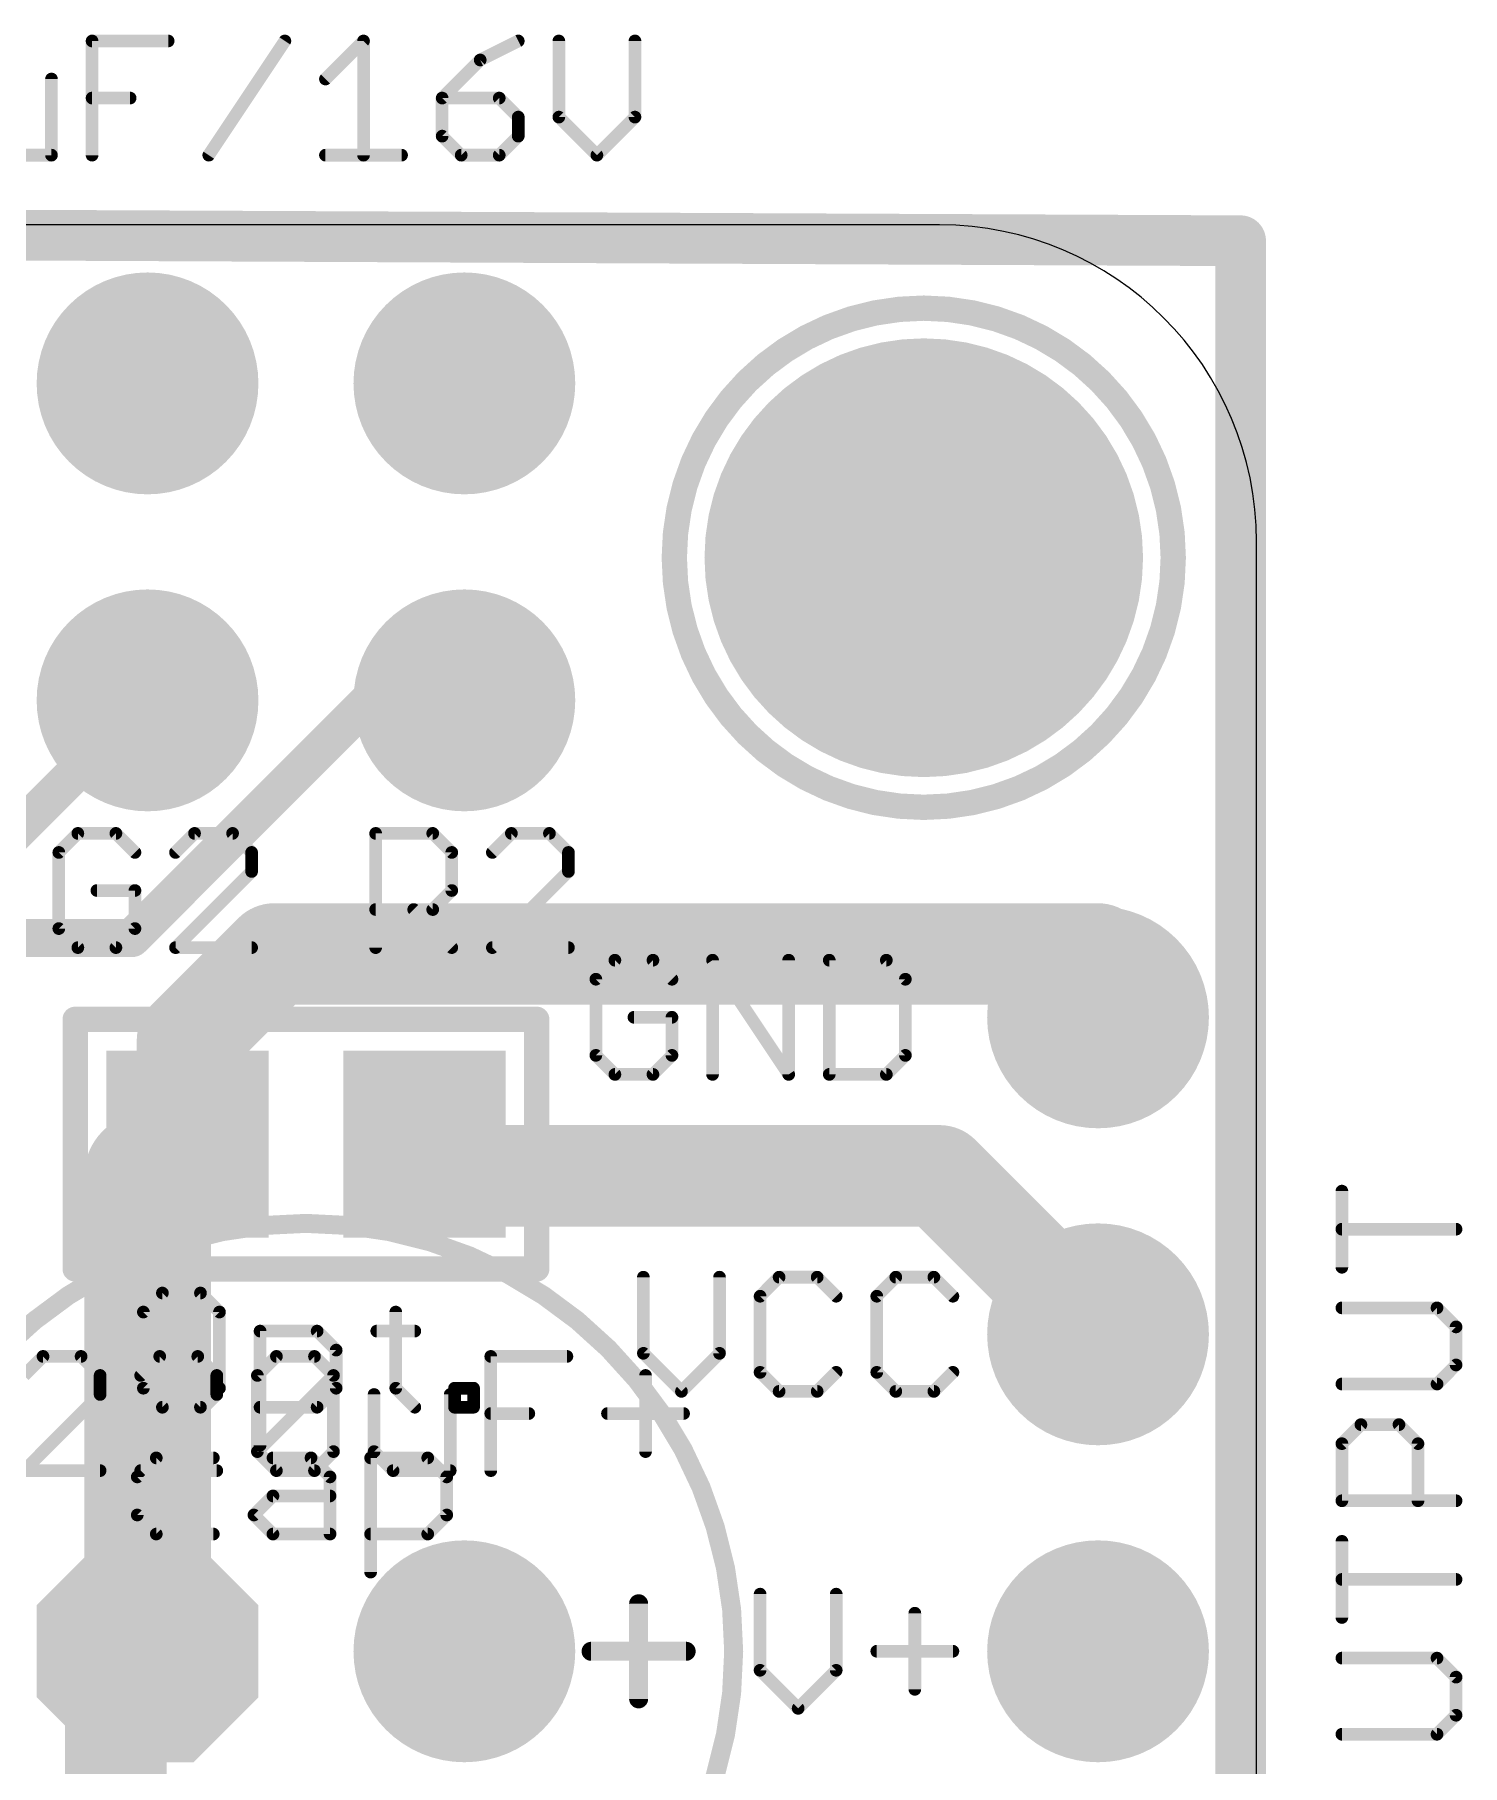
# Model space of a CAD drawing. Extents: x -2.3 to 29.6, y -2 to 24.4.
# Drawn here: x 18.14 to 29.59, y 10.52 to 24.38 of the extents above; entities that cross this region are included whole.
import ezdxf

# ---------------------------------------------------------------- set-up
doc = ezdxf.new("R2010")
doc.units = 0
for name, color, linetype in [('1', 12, 'CONTINUOUS'), ('17', 110, 'CONTINUOUS'), ('20', 53, 'CONTINUOUS'), ('21', 40, 'CONTINUOUS'), ('27', 253, 'CONTINUOUS')]:
    doc.layers.add(name, color=color, linetype=linetype)

# ---------------------------------------------------------------- blocks, each defined once
blk = doc.blocks.new('RECT')
blk.add_solid([(-0.5, -0.5), (0.5, -0.5), (-0.5, 0.5), (0.5, 0.5)])
blk = doc.blocks.new('ROUNDP')
at = {"const_width": 0.5}
blk.add_lwpolyline([(0, -0.25, 1), (0, 0.25, 1), (0, -0.25)], format="xyb", dxfattribs=at)
blk = doc.blocks.new('OCTAGONP')
at = {"const_width": 0.5}
blk.add_lwpolyline([(-0.25, -0.1036), (-0.25, 0.1036), (-0.1036, 0.25), (0.1036, 0.25), (0.25, 0.1036), (0.25, -0.1036), (0.1036, -0.25), (-0.1036, -0.25), (-0.25, -0.1036), (-0.25, 0.1036)], dxfattribs=at)

msp = doc.modelspace()

# ---------------------------------------------------------------- linework, layer by layer
at = {"layer": '1'}
for points, const_width in [([(0, 22.86), (27.813, 22.733)], 0.4064), ([(27.813, 22.733), (27.813, -0.127)], 0.4064), ([(17.78, 17.78), (19.05, 19.05)], 0.3048), ([(18.923, 17.145), (20.828, 19.05)], 0.3048), ([(20.828, 19.05), (21.59, 19.05)], 0.3048), ([(20.066, 17.018), (19.37, 16.322)], 0.8128), ([(26.67, 17.018), (20.066, 17.018)], 0.8128), ([(26.67, 16.51), (26.67, 17.018)], 0.8128), ([(15.621, 17.145), (18.923, 17.145)], 0.3048), ([(19.37, 16.322), (19.37, 15.494)], 0.8128), ([(19.05, 15.24), (19.05, 11.43)], 1.016), ([(19.37, 15.24), (19.37, 15.494)], 0.6096), ([(21.27, 15.24), (21.27, 15.494)], 0.6096), ([(19.05, 15.24), (19.37, 15.24)], 0.6096), ([(21.463, 15.24), (21.27, 15.24)], 0.6096), ([(21.463, 15.24), (25.4, 15.24)], 0.8128), ([(25.4, 15.24), (26.67, 13.97)], 0.8128), ([(18.796, 11.176), (19.05, 11.43)], 0.8128), ([(18.796, 8.001), (18.796, 11.176)], 0.8128)]:
    msp.add_lwpolyline(points, dxfattribs=dict(at, const_width=const_width))
for points, const_width in [([(27.9146, 22.733, 1), (27.7114, 22.733)], 0.2032), ([(27.8125, 22.6314, 1), (27.8135, 22.8346)], 0.2032), ([(19.1039, 18.9961, 1), (18.9961, 19.1039)], 0.1524), ([(20.828, 19.1262, 1), (20.828, 18.9738)], 0.1524), ([(20.8819, 18.9961, 1), (20.7741, 19.1039)], 0.1524), ([(21.59, 18.9738, 1), (21.59, 19.1262)], 0.1524), ([(20.066, 17.2212, 1), (20.066, 16.8148)], 0.4064), ([(20.2097, 16.8743, 1), (19.9223, 17.1617)], 0.4064), ([(26.8732, 17.018, 1), (26.4668, 17.018)], 0.4064), ([(26.67, 16.8148, 1), (26.67, 17.2212)], 0.4064), ([(18.8691, 17.1989, 1), (18.9769, 17.0911)], 0.1524), ([(18.923, 17.0688, 1), (18.923, 17.2212)], 0.1524), ([(19.5732, 16.322, 1), (19.1668, 16.322)], 0.4064), ([(19.2263, 16.4657, 1), (19.5137, 16.1783)], 0.4064), ([(26.4668, 16.51, 1), (26.8732, 16.51)], 0.4064), ([(19.304, 15.24, 1), (18.796, 15.24)], 0.508), ([(19.1668, 15.494, 1), (19.5732, 15.494)], 0.4064), ([(19.5224, 15.494, 1), (19.2176, 15.494)], 0.3048), ([(21.4224, 15.494, 1), (21.1176, 15.494)], 0.3048), ([(19.05, 15.3924, 1), (19.05, 15.0876)], 0.3048), ([(19.37, 15.0876, 1), (19.37, 15.3924)], 0.3048), ([(21.27, 15.3924, 1), (21.27, 15.0876)], 0.3048), ([(21.463, 15.4432, 1), (21.463, 15.0368)], 0.4064), ([(21.463, 15.0876, 1), (21.463, 15.3924)], 0.3048), ([(25.5437, 15.3837, 1), (25.2563, 15.0963)], 0.4064), ([(25.4, 15.0368, 1), (25.4, 15.4432)], 0.4064), ([(19.2176, 15.24, 1), (19.5224, 15.24)], 0.3048), ([(21.1176, 15.24, 1), (21.4224, 15.24)], 0.3048), ([(26.5263, 13.8263, 1), (26.8137, 14.1137)], 0.4064), ([(19.1937, 11.2863, 1), (18.9063, 11.5737)], 0.4064), ([(18.796, 11.43, 1), (19.304, 11.43)], 0.508), ([(18.9992, 11.176, 1), (18.5928, 11.176)], 0.4064), ([(18.6523, 11.3197, 1), (18.9397, 11.0323)], 0.4064)]:
    msp.add_lwpolyline(points, format="xyb", dxfattribs=dict(at, const_width=const_width))
at = {"layer": '20'}
for p, q in [((25.4, 22.86), (2.54, 22.86)), ((27.94, 2.54), (27.94, 20.32))]:
    msp.add_line(p, q, dxfattribs=at)
msp.add_arc((25.4, 20.32), 2.54, 0, 90, dxfattribs=at)
at = {"layer": '21'}
for points, const_width in [([(25.273, 18.193, 1), (25.273, 22.193, 1), (25.273, 18.193)], 0.2032), ([(18.4913, 18.0094, 1), (18.4913, 17.9586)], 0.0508), ([(18.5093, 17.966, 1), (18.4734, 18.0019)], 0.0508), ([(18.8144, 18.0019, 1), (18.7784, 17.966)], 0.0508), ([(18.7964, 17.9586, 1), (18.7964, 18.0094)], 0.0508), ([(19.4268, 18.0094, 1), (19.4268, 17.9586)], 0.0508), ([(19.4448, 17.966, 1), (19.4089, 18.0019)], 0.0508), ([(19.7499, 18.0019, 1), (19.7139, 17.966)], 0.0508), ([(19.7319, 17.9586, 1), (19.7319, 18.0094)], 0.0508), ([(20.9042, 17.984, 1), (20.8534, 17.984)], 0.0508), ([(20.8788, 18.0094, 1), (20.8788, 17.9586)], 0.0508), ([(21.3544, 18.0019, 1), (21.3184, 17.966)], 0.0508), ([(21.3364, 17.9586, 1), (21.3364, 18.0094)], 0.0508), ([(21.9668, 18.0094, 1), (21.9668, 17.9586)], 0.0508), ([(21.9848, 17.966, 1), (21.9489, 18.0019)], 0.0508), ([(22.2899, 18.0019, 1), (22.2539, 17.966)], 0.0508), ([(22.2719, 17.9586, 1), (22.2719, 18.0094)], 0.0508), ([(18.3642, 17.8315, 1), (18.3134, 17.8315)], 0.0508), ([(18.3208, 17.8494, 1), (18.3568, 17.8135)], 0.0508), ([(18.931, 17.8135, 1), (18.9669, 17.8494)], 0.0508), ([(19.2564, 17.8494, 1), (19.2923, 17.8135)], 0.0508), ([(19.9098, 17.8315, 1), (19.859, 17.8315)], 0.0508), ([(19.8665, 17.8135, 1), (19.9024, 17.8494)], 0.0508), ([(21.5143, 17.8315, 1), (21.4635, 17.8315)], 0.0508), ([(21.471, 17.8135, 1), (21.5069, 17.8494)], 0.0508), ([(21.7964, 17.8494, 1), (21.8323, 17.8135)], 0.0508), ([(22.4498, 17.8315, 1), (22.399, 17.8315)], 0.0508), ([(22.4065, 17.8135, 1), (22.4424, 17.8494)], 0.0508), ([(19.859, 17.6789, 1), (19.9098, 17.6789)], 0.0508), ([(19.9024, 17.661, 1), (19.8665, 17.6969)], 0.0508), ([(22.399, 17.6789, 1), (22.4498, 17.6789)], 0.0508), ([(22.4424, 17.661, 1), (22.4065, 17.6969)], 0.0508), ([(18.6439, 17.5518, 1), (18.6439, 17.501)], 0.0508), ([(18.9743, 17.5264, 1), (18.9235, 17.5264)], 0.0508), ([(18.9489, 17.501, 1), (18.9489, 17.5518)], 0.0508), ([(21.4635, 17.5264, 1), (21.5143, 17.5264)], 0.0508), ([(21.5069, 17.5084, 1), (21.471, 17.5444)], 0.0508), ([(20.8788, 17.3993, 1), (20.8788, 17.3485)], 0.0508), ([(21.2018, 17.3918, 1), (21.1659, 17.3559)], 0.0508), ([(21.3184, 17.3918, 1), (21.3544, 17.3559)], 0.0508), ([(21.3364, 17.3485, 1), (21.3364, 17.3993)], 0.0508), ([(18.3568, 17.2393, 1), (18.3208, 17.2034)], 0.0508), ([(18.3134, 17.2213, 1), (18.3642, 17.2213)], 0.0508), ([(18.9235, 17.2213, 1), (18.9743, 17.2213)], 0.0508), ([(18.9669, 17.2034, 1), (18.931, 17.2393)], 0.0508), ([(18.4913, 17.0942, 1), (18.4913, 17.0434)], 0.0508), ([(18.4734, 17.0508, 1), (18.5093, 17.0868)], 0.0508), ([(18.7784, 17.0868, 1), (18.8144, 17.0508)], 0.0508), ([(18.7964, 17.0434, 1), (18.7964, 17.0942)], 0.0508), ([(19.2743, 17.0942, 1), (19.2743, 17.0434)], 0.0508), ([(19.2564, 17.0868, 1), (19.2923, 17.0508)], 0.0508), ([(19.8844, 17.0434, 1), (19.8844, 17.0942)], 0.0508), ([(20.8534, 17.0688, 1), (20.9042, 17.0688)], 0.0508), ([(21.471, 17.0508, 1), (21.5069, 17.0868)], 0.0508), ([(21.8143, 17.0942, 1), (21.8143, 17.0434)], 0.0508), ([(21.7964, 17.0868, 1), (21.8323, 17.0508)], 0.0508), ([(22.4244, 17.0434, 1), (22.4244, 17.0942)], 0.0508), ([(22.7968, 16.9934, 1), (22.7968, 16.9426)], 0.0508), ([(22.8147, 16.95, 1), (22.7788, 16.9859)], 0.0508), ([(23.1198, 16.9859, 1), (23.0839, 16.95)], 0.0508), ([(23.1018, 16.9426, 1), (23.1018, 16.9934)], 0.0508), ([(23.6009, 16.9821, 1), (23.5586, 16.9539)], 0.0508), ([(23.6052, 16.968, 1), (23.5544, 16.968)], 0.0508), ([(24.2153, 16.968, 1), (24.1645, 16.968)], 0.0508), ([(24.5407, 16.968, 1), (24.4899, 16.968)], 0.0508), ([(24.5153, 16.9934, 1), (24.5153, 16.9426)], 0.0508), ([(24.9908, 16.9859, 1), (24.9549, 16.95)], 0.0508), ([(24.9729, 16.9426, 1), (24.9729, 16.9934)], 0.0508), ([(22.6696, 16.8155, 1), (22.6188, 16.8155)], 0.0508), ([(22.6263, 16.8334, 1), (22.6622, 16.7975)], 0.0508), ([(23.2364, 16.7975, 1), (23.2723, 16.8334)], 0.0508), ([(25.1508, 16.8155, 1), (25.1, 16.8155)], 0.0508), ([(25.1074, 16.7975, 1), (25.1434, 16.8334)], 0.0508), ([(18.5208, 16.494, 1), (18.4192, 16.494)], 0.1016), ([(18.47, 16.5448, 1), (18.47, 16.4432)], 0.1016), ([(22.2208, 16.494, 1), (22.1192, 16.494)], 0.1016), ([(22.17, 16.4432, 1), (22.17, 16.5448)], 0.1016), ([(22.9493, 16.5358, 1), (22.9493, 16.485)], 0.0508), ([(23.2798, 16.5104, 1), (23.229, 16.5104)], 0.0508), ([(23.2544, 16.485, 1), (23.2544, 16.5358)], 0.0508), ([(22.6188, 16.2053, 1), (22.6696, 16.2053)], 0.0508), ([(22.6622, 16.2233, 1), (22.6263, 16.1874)], 0.0508), ([(23.229, 16.2053, 1), (23.2798, 16.2053)], 0.0508), ([(23.2723, 16.1874, 1), (23.2364, 16.2233)], 0.0508), ([(25.1, 16.2053, 1), (25.1508, 16.2053)], 0.0508), ([(25.1434, 16.1874, 1), (25.1074, 16.2233)], 0.0508), ([(22.7968, 16.0782, 1), (22.7968, 16.0274)], 0.0508), ([(22.7788, 16.0348, 1), (22.8147, 16.0708)], 0.0508), ([(23.0839, 16.0708, 1), (23.1198, 16.0348)], 0.0508), ([(23.1018, 16.0274, 1), (23.1018, 16.0782)], 0.0508), ([(24.1687, 16.0387, 1), (24.211, 16.0669)], 0.0508), ([(24.5153, 16.0782, 1), (24.5153, 16.0274)], 0.0508), ([(24.9549, 16.0708, 1), (24.9908, 16.0348)], 0.0508), ([(24.9729, 16.0274, 1), (24.9729, 16.0782)], 0.0508), ([(23.5544, 16.0528, 1), (23.6052, 16.0528)], 0.0508), ([(24.1645, 16.0528, 1), (24.2153, 16.0528)], 0.0508), ([(24.4899, 16.0528, 1), (24.5407, 16.0528)], 0.0508), ([(20.32, 8.001, 1), (20.32, 14.859, 1), (20.32, 8.001)], 0.1524), ([(18.47, 14.5448, 1), (18.47, 14.4432)], 0.1016), ([(22.17, 14.4432, 1), (22.17, 14.5448)], 0.1016), ([(18.4192, 14.494, 1), (18.5208, 14.494)], 0.1016), ([(22.1192, 14.494, 1), (22.2208, 14.494)], 0.1016), ([(23.0506, 14.428, 1), (22.9998, 14.428)], 0.0508), ([(23.6608, 14.428, 1), (23.61, 14.428)], 0.0508), ([(24.1133, 14.4534, 1), (24.1133, 14.4026)], 0.0508), ([(24.1313, 14.41, 1), (24.0953, 14.4459)], 0.0508), ([(24.4363, 14.4459, 1), (24.4004, 14.41)], 0.0508), ([(24.4184, 14.4026, 1), (24.4184, 14.4534)], 0.0508), ([(25.0488, 14.4534, 1), (25.0488, 14.4026)], 0.0508), ([(25.0668, 14.41, 1), (25.0308, 14.4459)], 0.0508), ([(25.3718, 14.4459, 1), (25.3359, 14.41)], 0.0508), ([(25.3539, 14.4026, 1), (25.3539, 14.4534)], 0.0508), ([(19.1691, 14.3264, 1), (19.1691, 14.2756)], 0.0508), ([(19.1871, 14.283, 1), (19.1511, 14.3189)], 0.0508), ([(19.4921, 14.3189, 1), (19.4562, 14.283)], 0.0508), ([(19.4742, 14.2756, 1), (19.4742, 14.3264)], 0.0508), ([(23.9862, 14.2755, 1), (23.9354, 14.2755)], 0.0508), ([(23.9428, 14.2934, 1), (23.9787, 14.2575)], 0.0508), ([(24.5529, 14.2575, 1), (24.5888, 14.2934)], 0.0508), ([(24.9217, 14.2755, 1), (24.8709, 14.2755)], 0.0508), ([(24.8783, 14.2934, 1), (24.9142, 14.2575)], 0.0508), ([(25.4884, 14.2575, 1), (25.5244, 14.2934)], 0.0508), ([(19.042, 14.1485, 1), (18.9912, 14.1485)], 0.0508), ([(18.9986, 14.1664, 1), (19.0345, 14.1305)], 0.0508), ([(19.6521, 14.1485, 1), (19.6013, 14.1485)], 0.0508), ([(19.6087, 14.1305, 1), (19.6446, 14.1664)], 0.0508), ([(21.0655, 14.1485, 1), (21.0147, 14.1485)], 0.0508), ([(19.9775, 13.9959, 1), (19.9267, 13.9959)], 0.0508), ([(19.9521, 14.0213, 1), (19.9521, 13.9705)], 0.0508), ([(20.4276, 14.0139, 1), (20.3917, 13.978)], 0.0508), ([(20.4097, 13.9705, 1), (20.4097, 14.0213)], 0.0508), ([(20.8876, 14.0213, 1), (20.8876, 13.9705)], 0.0508), ([(21.1927, 13.9705, 1), (21.1927, 14.0213)], 0.0508), ([(20.5876, 13.8434, 1), (20.5368, 13.8434)], 0.0508), ([(20.5442, 13.8254, 1), (20.5802, 13.8614)], 0.0508), ([(22.9998, 13.8179, 1), (23.0506, 13.8179)], 0.0508), ([(23.0432, 13.8358, 1), (23.0073, 13.7999)], 0.0508), ([(23.61, 13.8179, 1), (23.6608, 13.8179)], 0.0508), ([(23.6533, 13.7999, 1), (23.6174, 13.8358)], 0.0508), ([(23.9787, 13.6833, 1), (23.9428, 13.6474)], 0.0508), ([(23.9354, 13.6653, 1), (23.9862, 13.6653)], 0.0508), ([(24.5888, 13.6474, 1), (24.5529, 13.6833)], 0.0508), ([(24.9142, 13.6833, 1), (24.8783, 13.6474)], 0.0508), ([(24.8709, 13.6653, 1), (24.9217, 13.6653)], 0.0508), ([(25.5244, 13.6474, 1), (25.4884, 13.6833)], 0.0508), ([(19.0345, 13.5563, 1), (18.9986, 13.5204)], 0.0508), ([(18.9912, 13.5383, 1), (19.042, 13.5383)], 0.0508), ([(19.6013, 13.5383, 1), (19.6521, 13.5383)], 0.0508), ([(19.6446, 13.5204, 1), (19.6087, 13.5563)], 0.0508), ([(20.5368, 13.5383, 1), (20.5876, 13.5383)], 0.0508), ([(20.5802, 13.5204, 1), (20.5442, 13.5563)], 0.0508), ([(21.0147, 13.5383, 1), (21.0655, 13.5383)], 0.0508), ([(21.0581, 13.5563, 1), (21.0222, 13.5204)], 0.0508), ([(21.5367, 13.5383, 1), (21.4859, 13.5383)], 0.0508), ([(21.5113, 13.5637, 1), (21.5113, 13.5129)], 0.0508), ([(21.6892, 13.5383, 1), (21.6384, 13.5383)], 0.0508), ([(21.6638, 13.5129, 1), (21.6638, 13.5637)], 0.0508), ([(23.3123, 13.5308, 1), (23.3483, 13.4948)], 0.0508), ([(23.3123, 13.4948, 1), (23.3483, 13.5308)], 0.0508), ([(24.1133, 13.5382, 1), (24.1133, 13.4874)], 0.0508), ([(24.0953, 13.4948, 1), (24.1313, 13.5308)], 0.0508), ([(24.4004, 13.5308, 1), (24.4363, 13.4948)], 0.0508), ([(24.4184, 13.4874, 1), (24.4184, 13.5382)], 0.0508), ([(25.0488, 13.5382, 1), (25.0488, 13.4874)], 0.0508), ([(25.0308, 13.4948, 1), (25.0668, 13.5308)], 0.0508), ([(25.3359, 13.5308, 1), (25.3718, 13.4948)], 0.0508), ([(25.3539, 13.4874, 1), (25.3539, 13.5382)], 0.0508), ([(19.1691, 13.4112, 1), (19.1691, 13.3604)], 0.0508), ([(19.1511, 13.3678, 1), (19.1871, 13.4038)], 0.0508), ([(19.4562, 13.4038, 1), (19.4921, 13.3678)], 0.0508), ([(19.4742, 13.3604, 1), (19.4742, 13.4112)], 0.0508), ([(19.9521, 13.4112, 1), (19.9521, 13.3604)], 0.0508), ([(20.3917, 13.4038, 1), (20.4276, 13.3678)], 0.0508), ([(20.4097, 13.3604, 1), (20.4097, 13.4112)], 0.0508), ([(21.1747, 13.3678, 1), (21.2106, 13.4038)], 0.0508), ([(21.5113, 13.4112, 1), (21.5113, 13.3604)], 0.0508), ([(21.4859, 13.3858, 1), (21.5367, 13.3858)], 0.0508), ([(21.6384, 13.3858, 1), (21.6892, 13.3858)], 0.0508), ([(21.6638, 13.3604, 1), (21.6638, 13.4112)], 0.0508), ([(19.9267, 13.0807, 1), (19.9775, 13.0807)], 0.0508), ([(19.1201, 13.0053, 1), (19.1201, 12.9545)], 0.0508), ([(19.138, 12.962, 1), (19.1021, 12.9979)], 0.0508), ([(19.5776, 12.9545, 1), (19.5776, 13.0053)], 0.0508), ([(20.0556, 13.0053, 1), (20.0556, 12.9545)], 0.0508), ([(20.3786, 12.9979, 1), (20.3427, 12.962)], 0.0508), ([(20.3606, 12.9545, 1), (20.3606, 13.0053)], 0.0508), ([(20.864, 12.9799, 1), (20.8132, 12.9799)], 0.0508), ([(20.8386, 13.0053, 1), (20.8386, 12.9545)], 0.0508), ([(21.3141, 12.9979, 1), (21.2782, 12.962)], 0.0508), ([(21.2962, 12.9545, 1), (21.2962, 13.0053)], 0.0508), ([(18.9929, 12.8274, 1), (18.9421, 12.8274)], 0.0508), ([(18.9496, 12.8454, 1), (18.9855, 12.8094)], 0.0508), ([(20.5386, 12.8274, 1), (20.4878, 12.8274)], 0.0508), ([(20.4952, 12.8094, 1), (20.5311, 12.8454)], 0.0508), ([(21.4741, 12.8274, 1), (21.4233, 12.8274)], 0.0508), ([(21.4307, 12.8094, 1), (21.4666, 12.8454)], 0.0508), ([(20.0556, 12.7003, 1), (20.0556, 12.6495)], 0.0508), ([(20.0735, 12.6569, 1), (20.0376, 12.6928)], 0.0508), ([(20.5132, 12.6495, 1), (20.5132, 12.7003)], 0.0508), ([(18.9421, 12.5223, 1), (18.9929, 12.5223)], 0.0508), ([(18.9855, 12.5403, 1), (18.9496, 12.5044)], 0.0508), ([(19.921, 12.5403, 1), (19.8851, 12.5044)], 0.0508), ([(19.8851, 12.5403, 1), (19.921, 12.5044)], 0.0508), ([(21.4233, 12.5223, 1), (21.4741, 12.5223)], 0.0508), ([(21.4666, 12.5044, 1), (21.4307, 12.5403)], 0.0508), ([(19.1201, 12.3952, 1), (19.1201, 12.3444)], 0.0508), ([(19.1021, 12.3518, 1), (19.138, 12.3878)], 0.0508), ([(19.5776, 12.3444, 1), (19.5776, 12.3952)], 0.0508), ([(20.0556, 12.3952, 1), (20.0556, 12.3444)], 0.0508), ([(20.0376, 12.3518, 1), (20.0735, 12.3878)], 0.0508), ([(20.4878, 12.3698, 1), (20.5386, 12.3698)], 0.0508), ([(20.5132, 12.3444, 1), (20.5132, 12.3952)], 0.0508), ([(20.8386, 12.3952, 1), (20.8386, 12.3444)], 0.0508), ([(21.2782, 12.3878, 1), (21.3141, 12.3518)], 0.0508), ([(21.2962, 12.3444, 1), (21.2962, 12.3952)], 0.0508), ([(20.8132, 12.0647, 1), (20.864, 12.0647)], 0.0508), ([(23.9862, 11.888, 1), (23.9354, 11.888)], 0.0508), ([(24.5963, 11.888, 1), (24.5455, 11.888)], 0.0508), ([(23.0251, 11.811, 1), (22.9489, 11.811)], 0.0762), ([(25.2267, 11.7355, 1), (25.1759, 11.7355)], 0.0508), ([(22.606, 11.4681, 1), (22.606, 11.3919)], 0.0762), ([(23.368, 11.3919, 1), (23.368, 11.4681)], 0.0762), ([(24.8963, 11.4558, 1), (24.8963, 11.405)], 0.0508), ([(25.5064, 11.405, 1), (25.5064, 11.4558)], 0.0508), ([(23.9787, 11.2958, 1), (23.9428, 11.2599)], 0.0508), ([(23.9354, 11.2779, 1), (23.9862, 11.2779)], 0.0508), ([(24.5455, 11.2779, 1), (24.5963, 11.2779)], 0.0508), ([(24.5888, 11.2599, 1), (24.5529, 11.2958)], 0.0508), ([(25.1759, 11.1253, 1), (25.2267, 11.1253)], 0.0508), ([(22.9489, 11.049, 1), (23.0251, 11.049)], 0.0762), ([(24.2479, 10.9908, 1), (24.2838, 10.9548)], 0.0508), ([(24.2479, 10.9548, 1), (24.2838, 10.9908)], 0.0508)]:
    msp.add_lwpolyline(points, format="xyb", dxfattribs=dict(at, const_width=const_width))
for points, const_width in [([(18.4913, 17.984), (18.3388, 17.8315)], 0.1016), ([(18.7964, 17.984), (18.4913, 17.984)], 0.1016), ([(18.9489, 17.8315), (18.7964, 17.984)], 0.1016), ([(19.4268, 17.984), (19.2743, 17.8315)], 0.1016), ([(19.7319, 17.984), (19.4268, 17.984)], 0.1016), ([(19.8844, 17.8315), (19.7319, 17.984)], 0.1016), ([(20.8788, 17.0688), (20.8788, 17.984)], 0.1016), ([(20.8788, 17.984), (21.3364, 17.984)], 0.1016), ([(21.3364, 17.984), (21.4889, 17.8315)], 0.1016), ([(21.9668, 17.984), (21.8143, 17.8315)], 0.1016), ([(22.2719, 17.984), (21.9668, 17.984)], 0.1016), ([(22.4244, 17.8315), (22.2719, 17.984)], 0.1016), ([(18.3388, 17.8315), (18.3388, 17.2213)], 0.1016), ([(19.8844, 17.6789), (19.8844, 17.8315)], 0.1016), ([(21.4889, 17.8315), (21.4889, 17.5264)], 0.1016), ([(22.4244, 17.6789), (22.4244, 17.8315)], 0.1016), ([(19.2743, 17.0688), (19.8844, 17.6789)], 0.1016), ([(21.8143, 17.0688), (22.4244, 17.6789)], 0.1016), ([(18.9489, 17.5264), (18.6439, 17.5264)], 0.1016), ([(18.9489, 17.2213), (18.9489, 17.5264)], 0.1016), ([(21.4889, 17.5264), (21.3364, 17.3739)], 0.1016), ([(21.3364, 17.3739), (20.8788, 17.3739)], 0.1016), ([(21.1839, 17.3739), (21.4889, 17.0688)], 0.1016), ([(18.3388, 17.2213), (18.4913, 17.0688)], 0.1016), ([(18.7964, 17.0688), (18.9489, 17.2213)], 0.1016), ([(18.4913, 17.0688), (18.7964, 17.0688)], 0.1016), ([(19.8844, 17.0688), (19.2743, 17.0688)], 0.1016), ([(22.4244, 17.0688), (21.8143, 17.0688)], 0.1016), ([(22.7968, 16.968), (22.6442, 16.8155)], 0.1016), ([(23.1018, 16.968), (22.7968, 16.968)], 0.1016), ([(23.2544, 16.8155), (23.1018, 16.968)], 0.1016), ([(23.5798, 16.0528), (23.5798, 16.968)], 0.1016), ([(23.5798, 16.968), (24.1899, 16.0528)], 0.1016), ([(24.1899, 16.0528), (24.1899, 16.968)], 0.1016), ([(24.5153, 16.968), (24.5153, 16.0528)], 0.1016), ([(24.9729, 16.968), (24.5153, 16.968)], 0.1016), ([(25.1254, 16.8155), (24.9729, 16.968)], 0.1016), ([(22.6442, 16.8155), (22.6442, 16.2053)], 0.1016), ([(25.1254, 16.2053), (25.1254, 16.8155)], 0.1016), ([(18.47, 14.494), (18.47, 16.494)], 0.2032), ([(18.47, 16.494), (22.17, 16.494)], 0.2032), ([(22.17, 16.494), (22.17, 14.494)], 0.2032), ([(23.2544, 16.5104), (22.9493, 16.5104)], 0.1016), ([(23.2544, 16.2053), (23.2544, 16.5104)], 0.1016), ([(22.6442, 16.2053), (22.7968, 16.0528)], 0.1016), ([(23.1018, 16.0528), (23.2544, 16.2053)], 0.1016), ([(24.9729, 16.0528), (25.1254, 16.2053)], 0.1016), ([(22.7968, 16.0528), (23.1018, 16.0528)], 0.1016), ([(24.5153, 16.0528), (24.9729, 16.0528)], 0.1016), ([(22.17, 14.494), (18.47, 14.494)], 0.2032), ([(23.0252, 14.428), (23.0252, 13.8179)], 0.1016), ([(23.6354, 13.8179), (23.6354, 14.428)], 0.1016), ([(24.1133, 14.428), (23.9608, 14.2755)], 0.1016), ([(24.4184, 14.428), (24.1133, 14.428)], 0.1016), ([(24.5709, 14.2755), (24.4184, 14.428)], 0.1016), ([(25.0488, 14.428), (24.8963, 14.2755)], 0.1016), ([(25.3539, 14.428), (25.0488, 14.428)], 0.1016), ([(25.5064, 14.2755), (25.3539, 14.428)], 0.1016), ([(19.1691, 14.301), (19.0166, 14.1485)], 0.1016), ([(19.4742, 14.301), (19.1691, 14.301)], 0.1016), ([(19.6267, 14.1485), (19.4742, 14.301)], 0.1016), ([(23.9608, 14.2755), (23.9608, 13.6653)], 0.1016), ([(24.8963, 14.2755), (24.8963, 13.6653)], 0.1016), ([(19.0166, 14.1485), (19.0166, 13.5383)], 0.1016), ([(19.6267, 13.5383), (19.6267, 14.1485)], 0.1016), ([(21.0401, 14.1485), (21.0401, 13.5383)], 0.1016), ([(19.9521, 13.0807), (19.9521, 13.9959)], 0.1016), ([(19.9521, 13.9959), (20.4097, 13.9959)], 0.1016), ([(20.4097, 13.9959), (20.5622, 13.8434)], 0.1016), ([(20.8876, 13.9959), (21.1927, 13.9959)], 0.1016), ([(20.5622, 13.8434), (20.5622, 13.5383)], 0.1016), ([(23.0252, 13.8179), (23.3303, 13.5128)], 0.1016), ([(23.3303, 13.5128), (23.6354, 13.8179)], 0.1016), ([(23.9608, 13.6653), (24.1133, 13.5128)], 0.1016), ([(24.4184, 13.5128), (24.5709, 13.6653)], 0.1016), ([(24.8963, 13.6653), (25.0488, 13.5128)], 0.1016), ([(25.3539, 13.5128), (25.5064, 13.6653)], 0.1016), ([(19.0166, 13.5383), (19.1691, 13.3858)], 0.1016), ([(19.4742, 13.3858), (19.6267, 13.5383)], 0.1016), ([(20.5622, 13.5383), (20.4097, 13.3858)], 0.1016), ([(21.0401, 13.5383), (21.1927, 13.3858)], 0.1016), ([(21.5113, 13.3858), (21.5113, 13.5383)], 0.1016), ([(21.5113, 13.5383), (21.6638, 13.5383)], 0.1016), ([(21.6638, 13.5383), (21.6638, 13.3858)], 0.1016), ([(24.1133, 13.5128), (24.4184, 13.5128)], 0.1016), ([(25.0488, 13.5128), (25.3539, 13.5128)], 0.1016), ([(19.1691, 13.3858), (19.4742, 13.3858)], 0.1016), ([(20.4097, 13.3858), (19.9521, 13.3858)], 0.1016), ([(21.6638, 13.3858), (21.5113, 13.3858)], 0.1016), ([(19.1201, 12.9799), (18.9675, 12.8274)], 0.1016), ([(19.5776, 12.9799), (19.1201, 12.9799)], 0.1016), ([(20.0556, 12.9799), (20.3606, 12.9799)], 0.1016), ([(20.3606, 12.9799), (20.5132, 12.8274)], 0.1016), ([(20.8386, 12.0647), (20.8386, 12.9799)], 0.1016), ([(20.8386, 12.9799), (21.2962, 12.9799)], 0.1016), ([(21.2962, 12.9799), (21.4487, 12.8274)], 0.1016), ([(18.9675, 12.8274), (18.9675, 12.5223)], 0.1016), ([(20.5132, 12.8274), (20.5132, 12.3698)], 0.1016), ([(21.4487, 12.8274), (21.4487, 12.5223)], 0.1016), ([(19.903, 12.5223), (20.0556, 12.6749)], 0.1016), ([(20.0556, 12.6749), (20.5132, 12.6749)], 0.1016), ([(18.9675, 12.5223), (19.1201, 12.3698)], 0.1016), ([(20.0556, 12.3698), (19.903, 12.5223)], 0.1016), ([(21.4487, 12.5223), (21.2962, 12.3698)], 0.1016), ([(19.1201, 12.3698), (19.5776, 12.3698)], 0.1016), ([(20.5132, 12.3698), (20.0556, 12.3698)], 0.1016), ([(21.2962, 12.3698), (20.8386, 12.3698)], 0.1016), ([(23.9608, 11.888), (23.9608, 11.2779)], 0.1016), ([(24.5709, 11.2779), (24.5709, 11.888)], 0.1016), ([(22.987, 11.811), (22.987, 11.049)], 0.1524), ([(25.2013, 11.7355), (25.2013, 11.1253)], 0.1016), ([(23.368, 11.43), (22.606, 11.43)], 0.1524), ([(24.8963, 11.4304), (25.5064, 11.4304)], 0.1016), ([(23.9608, 11.2779), (24.2658, 10.9728)], 0.1016), ([(24.2658, 10.9728), (24.5709, 11.2779)], 0.1016)]:
    msp.add_lwpolyline(points, dxfattribs=dict(at, const_width=const_width))
at = {"layer": '27', "const_width": 0.1016}
for points in [[(18.6054, 23.4188), (18.6054, 24.334)], [(18.6054, 24.334), (19.2155, 24.334)], [(19.5409, 23.4188), (20.151, 24.334)], [(20.4764, 24.0289), (20.7815, 24.334)], [(20.7815, 24.334), (20.7815, 23.4188)], [(22.022, 24.334), (21.717, 24.1815)], [(22.3474, 24.334), (22.3474, 23.7239)], [(22.9576, 23.7239), (22.9576, 24.334)], [(21.717, 24.1815), (21.4119, 23.8764)], [(18.28, 23.4188), (18.28, 24.0289)], [(18.6054, 23.8764), (18.9104, 23.8764)], [(21.4119, 23.8764), (21.4119, 23.5713)], [(21.8695, 23.8764), (21.4119, 23.8764)], [(22.022, 23.7239), (21.8695, 23.8764)], [(22.022, 23.5713), (22.022, 23.7239)], [(22.3474, 23.7239), (22.6525, 23.4188)], [(22.6525, 23.4188), (22.9576, 23.7239)], [(21.4119, 23.5713), (21.5644, 23.4188)], [(21.8695, 23.4188), (22.022, 23.5713)], [(17.8224, 23.4188), (18.28, 23.4188)], [(20.4764, 23.4188), (21.0865, 23.4188)], [(21.5644, 23.4188), (21.8695, 23.4188)], [(28.625, 14.5074), (28.625, 15.1175)], [(29.5402, 14.8125), (28.625, 14.8125)], [(29.3877, 14.182), (28.625, 14.182)], [(29.5402, 14.0295), (29.3877, 14.182)], [(29.5402, 13.7244), (29.5402, 14.0295)], [(18.2122, 13.793), (18.0597, 13.6405)], [(18.5173, 13.793), (18.2122, 13.793)], [(18.6698, 13.6405), (18.5173, 13.793)], [(19.1477, 13.793), (18.9952, 13.6405)], [(19.4528, 13.793), (19.1477, 13.793)], [(19.6053, 13.6405), (19.4528, 13.793)], [(19.9307, 13.6405), (20.0832, 13.793)], [(20.0832, 13.793), (20.3883, 13.793)], [(20.3883, 13.793), (20.5408, 13.6405)], [(21.8018, 12.8778), (21.8018, 13.793)], [(21.8018, 13.793), (22.4119, 13.793)], [(29.3877, 13.5719), (29.5402, 13.7244)], [(18.6698, 13.4879), (18.6698, 13.6405)], [(19.6053, 13.4879), (19.6053, 13.6405)], [(19.9307, 13.0303), (19.9307, 13.6405)], [(19.9307, 13.0303), (20.5408, 13.6405)], [(20.5408, 13.6405), (20.5408, 13.0303)], [(23.0423, 13.6405), (23.0423, 13.0303)], [(28.625, 13.5719), (29.3877, 13.5719)], [(18.0597, 12.8778), (18.6698, 13.4879)], [(18.9952, 12.8778), (19.6053, 13.4879)], [(20.8662, 13.4879), (20.8662, 13.0303)], [(21.4764, 12.8778), (21.4764, 13.4879)], [(21.8018, 13.3354), (22.1068, 13.3354)], [(22.7373, 13.3354), (23.3474, 13.3354)], [(28.625, 13.0939), (28.7776, 13.2465)], [(28.7776, 13.2465), (29.0826, 13.2465)], [(29.0826, 13.2465), (29.2351, 13.0939)], [(20.0832, 12.8778), (19.9307, 13.0303)], [(20.5408, 13.0303), (20.3883, 12.8778)], [(20.8662, 13.0303), (21.0188, 12.8778)], [(28.625, 12.6364), (28.625, 13.0939)], [(29.2351, 13.0939), (29.2351, 12.6364)], [(18.6698, 12.8778), (18.0597, 12.8778)], [(19.6053, 12.8778), (18.9952, 12.8778)], [(20.3883, 12.8778), (20.0832, 12.8778)], [(21.0188, 12.8778), (21.4764, 12.8778)], [(29.5402, 12.6364), (28.625, 12.6364)], [(28.625, 11.7008), (28.625, 12.311)], [(29.5402, 12.0059), (28.625, 12.0059)], [(29.3877, 11.3754), (28.625, 11.3754)], [(29.5402, 11.2229), (29.3877, 11.3754)], [(29.5402, 10.9178), (29.5402, 11.2229)], [(29.3877, 10.7653), (29.5402, 10.9178)], [(28.625, 10.7653), (29.3877, 10.7653)]]:
    msp.add_lwpolyline(points, dxfattribs=at)
at = {"layer": '27', "const_width": 0.0508}
for points in [[(18.6308, 24.334, 1), (18.58, 24.334)], [(18.6054, 24.3594, 1), (18.6054, 24.3086)], [(19.2155, 24.3086, 1), (19.2155, 24.3594)], [(20.1721, 24.3199, 1), (20.1299, 24.3481)], [(20.8069, 24.334, 1), (20.7561, 24.334)], [(20.7994, 24.316, 1), (20.7635, 24.3519)], [(22.0334, 24.3113, 1), (22.0107, 24.3567)], [(22.3728, 24.334, 1), (22.322, 24.334)], [(22.983, 24.334, 1), (22.9322, 24.334)], [(21.7056, 24.2042, 1), (21.7283, 24.1587)], [(21.7349, 24.1635, 1), (21.699, 24.1994)], [(18.3054, 24.0289, 1), (18.2546, 24.0289)], [(20.4584, 24.0469, 1), (20.4944, 24.011)], [(18.6054, 23.9018, 1), (18.6054, 23.851)], [(18.9104, 23.851, 1), (18.9104, 23.9018)], [(21.4373, 23.8764, 1), (21.3865, 23.8764)], [(21.4119, 23.9018, 1), (21.4119, 23.851)], [(21.394, 23.8944, 1), (21.4299, 23.8584)], [(21.8875, 23.8944, 1), (21.8515, 23.8584)], [(21.8695, 23.851, 1), (21.8695, 23.9018)], [(22.0474, 23.7239, 1), (21.9966, 23.7239)], [(22.0041, 23.7059, 1), (22.04, 23.7418)], [(22.322, 23.7239, 1), (22.3728, 23.7239)], [(22.3654, 23.7418, 1), (22.3295, 23.7059)], [(22.9322, 23.7239, 1), (22.983, 23.7239)], [(22.9755, 23.7059, 1), (22.9396, 23.7418)], [(21.3865, 23.5713, 1), (21.4373, 23.5713)], [(21.4299, 23.5893, 1), (21.394, 23.5534)], [(21.9966, 23.5713, 1), (22.0474, 23.5713)], [(22.04, 23.5534, 1), (22.0041, 23.5893)], [(18.2546, 23.4188, 1), (18.3054, 23.4188)], [(18.28, 23.3934, 1), (18.28, 23.4442)], [(18.58, 23.4188, 1), (18.6308, 23.4188)], [(19.5197, 23.4329, 1), (19.562, 23.4047)], [(20.4764, 23.4442, 1), (20.4764, 23.3934)], [(20.7561, 23.4188, 1), (20.8069, 23.4188)], [(21.0865, 23.3934, 1), (21.0865, 23.4442)], [(21.5644, 23.4442, 1), (21.5644, 23.3934)], [(21.5465, 23.4008, 1), (21.5824, 23.4368)], [(21.8515, 23.4368, 1), (21.8875, 23.4008)], [(21.8695, 23.3934, 1), (21.8695, 23.4442)], [(22.6345, 23.4368, 1), (22.6705, 23.4008)], [(22.6345, 23.4008, 1), (22.6705, 23.4368)], [(28.6504, 15.1175, 1), (28.5996, 15.1175)], [(28.625, 14.8379, 1), (28.625, 14.7871)], [(29.5402, 14.7871, 1), (29.5402, 14.8379)], [(28.5996, 14.5074, 1), (28.6504, 14.5074)], [(28.625, 14.2074, 1), (28.625, 14.1566)], [(29.4056, 14.2, 1), (29.3697, 14.164)], [(29.3877, 14.1566, 1), (29.3877, 14.2074)], [(29.5656, 14.0295, 1), (29.5148, 14.0295)], [(29.5222, 14.0115, 1), (29.5582, 14.0474)], [(18.2122, 13.8184, 1), (18.2122, 13.7676)], [(18.2302, 13.775, 1), (18.1943, 13.8109)], [(18.5352, 13.8109, 1), (18.4993, 13.775)], [(18.5173, 13.7676, 1), (18.5173, 13.8184)], [(19.1477, 13.8184, 1), (19.1477, 13.7676)], [(19.1657, 13.775, 1), (19.1298, 13.8109)], [(19.4708, 13.8109, 1), (19.4348, 13.775)], [(19.4528, 13.7676, 1), (19.4528, 13.8184)], [(20.0832, 13.8184, 1), (20.0832, 13.7676)], [(20.1012, 13.775, 1), (20.0653, 13.8109)], [(20.4063, 13.8109, 1), (20.3704, 13.775)], [(20.3883, 13.7676, 1), (20.3883, 13.8184)], [(21.8272, 13.793, 1), (21.7764, 13.793)], [(21.8018, 13.8184, 1), (21.8018, 13.7676)], [(22.4119, 13.7676, 1), (22.4119, 13.8184)], [(29.5148, 13.7244, 1), (29.5656, 13.7244)], [(29.5582, 13.7064, 1), (29.5222, 13.7424)], [(18.6952, 13.6405, 1), (18.6444, 13.6405)], [(18.6518, 13.6225, 1), (18.6878, 13.6584)], [(18.9772, 13.6584, 1), (19.0132, 13.6225)], [(19.6307, 13.6405, 1), (19.5799, 13.6405)], [(19.5874, 13.6225, 1), (19.6233, 13.6584)], [(19.9561, 13.6405, 1), (19.9053, 13.6405)], [(19.9128, 13.6584, 1), (19.9487, 13.6225)], [(20.5662, 13.6405, 1), (20.5154, 13.6405)], [(20.5588, 13.6225, 1), (20.5229, 13.6584)], [(20.5229, 13.6225, 1), (20.5588, 13.6584)], [(23.0677, 13.6405, 1), (23.0169, 13.6405)], [(28.625, 13.5973, 1), (28.625, 13.5465)], [(29.3697, 13.5898, 1), (29.4056, 13.5539)], [(29.3877, 13.5465, 1), (29.3877, 13.5973)], [(18.6444, 13.4879, 1), (18.6952, 13.4879)], [(18.6878, 13.47, 1), (18.6518, 13.5059)], [(19.5799, 13.4879, 1), (19.6307, 13.4879)], [(19.6233, 13.47, 1), (19.5874, 13.5059)], [(20.8916, 13.4879, 1), (20.8408, 13.4879)], [(21.5018, 13.4879, 1), (21.451, 13.4879)], [(21.8018, 13.3608, 1), (21.8018, 13.31)], [(22.1068, 13.31, 1), (22.1068, 13.3608)], [(22.7373, 13.3608, 1), (22.7373, 13.31)], [(23.3474, 13.31, 1), (23.3474, 13.3608)], [(28.7776, 13.2719, 1), (28.7776, 13.2211)], [(28.7955, 13.2285, 1), (28.7596, 13.2644)], [(29.1006, 13.2644, 1), (29.0646, 13.2285)], [(29.0826, 13.2211, 1), (29.0826, 13.2719)], [(19.9053, 13.0303, 1), (19.9561, 13.0303)], [(19.9487, 13.0483, 1), (19.9128, 13.0124)], [(19.9128, 13.0483, 1), (19.9487, 13.0124)], [(20.5154, 13.0303, 1), (20.5662, 13.0303)], [(20.5588, 13.0124, 1), (20.5229, 13.0483)], [(20.8408, 13.0303, 1), (20.8916, 13.0303)], [(20.8842, 13.0483, 1), (20.8483, 13.0124)], [(23.0169, 13.0303, 1), (23.0677, 13.0303)], [(28.6504, 13.0939, 1), (28.5996, 13.0939)], [(28.6071, 13.1119, 1), (28.643, 13.076)], [(29.2605, 13.0939, 1), (29.2097, 13.0939)], [(29.2172, 13.076, 1), (29.2531, 13.1119)], [(18.6698, 12.8524, 1), (18.6698, 12.9032)], [(18.9772, 12.8958, 1), (19.0132, 12.8598)], [(18.9952, 12.9032, 1), (18.9952, 12.8524)], [(19.6053, 12.8524, 1), (19.6053, 12.9032)], [(20.0832, 12.9032, 1), (20.0832, 12.8524)], [(20.0653, 12.8598, 1), (20.1012, 12.8958)], [(20.3704, 12.8958, 1), (20.4063, 12.8598)], [(20.3883, 12.8524, 1), (20.3883, 12.9032)], [(21.0188, 12.9032, 1), (21.0188, 12.8524)], [(21.0008, 12.8598, 1), (21.0367, 12.8958)], [(21.451, 12.8778, 1), (21.5018, 12.8778)], [(21.4764, 12.8524, 1), (21.4764, 12.9032)], [(21.7764, 12.8778, 1), (21.8272, 12.8778)], [(28.625, 12.6618, 1), (28.625, 12.611)], [(28.5996, 12.6364, 1), (28.6504, 12.6364)], [(29.2097, 12.6364, 1), (29.2605, 12.6364)], [(29.5402, 12.611, 1), (29.5402, 12.6618)], [(28.6504, 12.311, 1), (28.5996, 12.311)], [(28.625, 12.0313, 1), (28.625, 11.9805)], [(29.5402, 11.9805, 1), (29.5402, 12.0313)], [(28.5996, 11.7008, 1), (28.6504, 11.7008)], [(28.625, 11.4008, 1), (28.625, 11.35)], [(29.4056, 11.3934, 1), (29.3697, 11.3575)], [(29.3877, 11.35, 1), (29.3877, 11.4008)], [(29.5656, 11.2229, 1), (29.5148, 11.2229)], [(29.5222, 11.2049, 1), (29.5582, 11.2409)], [(29.5582, 10.8999, 1), (29.5222, 10.9358)], [(29.5148, 10.9178, 1), (29.5656, 10.9178)], [(28.625, 10.7907, 1), (28.625, 10.7399)], [(29.3697, 10.7833, 1), (29.4056, 10.7474)], [(29.3877, 10.7399, 1), (29.3877, 10.7907)]]:
    msp.add_lwpolyline(points, format="xyb", dxfattribs=at)

# ---------------------------------------------------------------- block references
at = {"layer": '1', "xscale": 1.3, "yscale": 1.5, "rotation": 180}
for p in [(19.37, 15.494), (21.27, 15.494)]:
    msp.add_blockref('RECT', p, dxfattribs=at)
at = {"layer": '17', "xscale": 1.778, "yscale": 1.778}
for name, p, rotation in [('ROUNDP', (19.05, 21.59), 90), ('ROUNDP', (21.59, 21.59), 90), ('ROUNDP', (19.05, 19.05), 90), ('ROUNDP', (21.59, 19.05), 90), ('ROUNDP', (26.67, 16.51), 180), ('ROUNDP', (26.67, 13.97), 180), ('OCTAGONP', (19.05, 11.43), 180), ('ROUNDP', (21.59, 11.43), 180), ('ROUNDP', (26.67, 11.43), 180)]:
    msp.add_blockref(name, p, dxfattribs=dict(at, rotation=rotation))
at = {"layer": '17', "xscale": 3.516, "yscale": 3.516}
msp.add_blockref('ROUNDP', (25.273, 20.193), dxfattribs=at)

doc.saveas('drawing.dxf')
